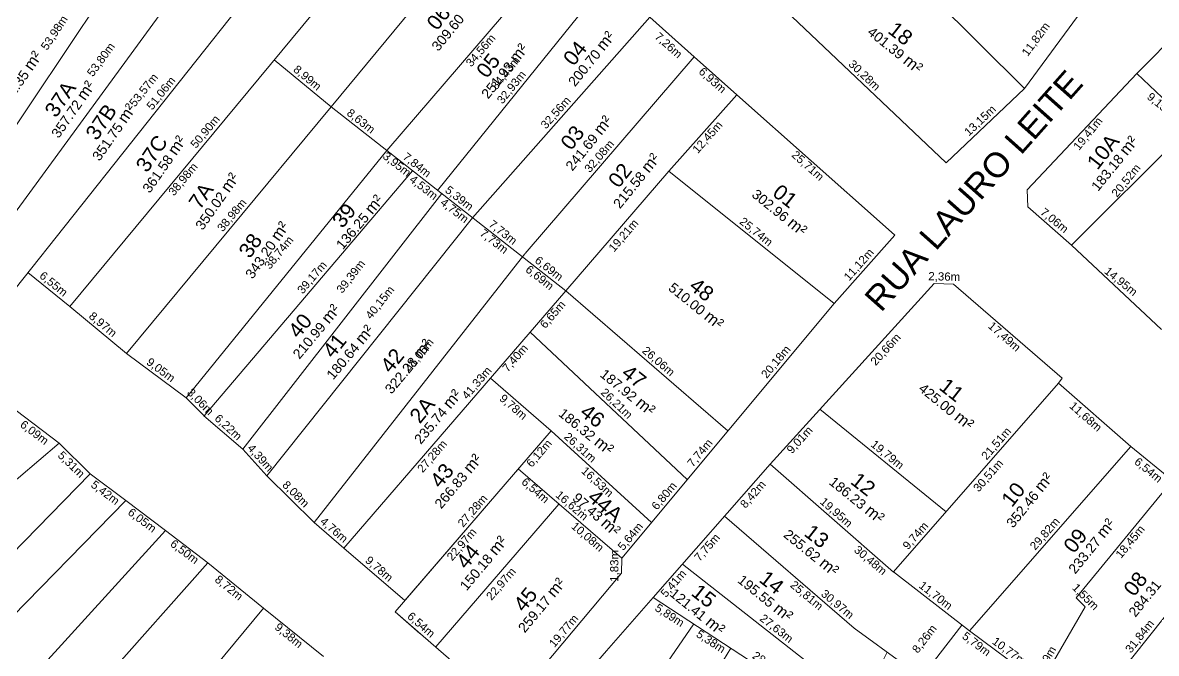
# Model space of a CAD drawing. Header units: metres. Extents: x 3808 to 8215, y 2374 to 6187.
# Drawn here: x 5876.9 to 6014.8, y 4032.3 to 4109 of the extents above; entities that cross this region are included whole.
import ezdxf

# ---------------------------------------------------------------- set-up
doc = ezdxf.new("R2010")
doc.units = ezdxf.units.M
doc.linetypes.add('CENTER', pattern=[2, 1.25, -0.25, 0.25, -0.25])
for name, color, linetype in [('0 - Cotas', 7, 'Continuous'), ('0 - Linhas Quadras', 7, 'Continuous'), ('0 - Nome Ruas', 7, 'CENTER'), ('0 - Numero de Lotes', 6, 'Continuous'), ('0 - Área Dos Lotes', 1, 'Continuous'), ('Fluxo', 170, 'Continuous')]:
    doc.layers.add(name, color=color, linetype=linetype)
doc.styles.add('Arial', font='arial.ttf')
doc.styles.add('pedro', font='arial.ttf', dxfattribs={"height": 3})
doc.dimstyles.new('Copy(2) of ISO-25', dxfattribs={"dimtxt": 1, "dimasz": 2.5, "dimexe": 1.25, "dimexo": 0.625, "dimgap": 0.2, "dimtad": 1, "dimtoh": 1, "dimlfac": 1, "dimzin": 1, "dimtxsty": 'Arial', "dimblk": 'NONE', "dimcen": 0, "dimse1": 1, "dimse2": 1, "dimsd1": 1, "dimsd2": 1, "dimclrt": 256, "dimaunit": 1, "dimadec": 3, "dimazin": 0, "dimtfac": 1, "dimtmove": 0, "dimatfit": 3, "dimldrblk": 'NONE', "dimfxl": 1, "dimtolj": 1, "dimtzin": 0, "dimarcsym": 0})

# ---------------------------------------------------------------- blocks, each defined once
blk = doc.blocks.new('*D11993')
at = {"layer": 'Defpoints', "color": 0, "transparency": 16777216}
for p in [(5876.46, 4061.56, 0), (5881.3, 4057.87, 0), (5880.29, 4056.54)]:
    blk.add_point(p, dxfattribs=at)
at = {"layer": '0 - Cotas', "transparency": 16777216, "insert": (5878.26, 4059.1), "char_height": 1, "attachment_point": 5, "rotation": 322.7078, "style": 'Arial'}
blk.add_mtext('\\A1;6,09m', dxfattribs=at)
blk = doc.blocks.new('_None')

msp = doc.modelspace()

# ---------------------------------------------------------------- hatches: boundary and pattern name
at = {"layer": 'Fluxo', "lineweight": 5}
h = msp.add_hatch(dxfattribs=at)
h.set_pattern_fill('ANSI32', color=256, scale=0.15)
h.set_pattern_definition([(45, (-581.274, 256.0805), (-1.01027881, 1.01027881), []), (45, (-580.6005, 256.0805), (-1.01027881, 1.01027881), [])])
edge = h.paths.add_edge_path()
edge.add_arc((6409.322, 3934.822), 605.94, 215.558436, 220.888153)
edge.add_arc((6409.322, 3934.822), 601.94, 215.558436, 220.888153)
edge.add_line((5951.237, 3538.183), (5954.261, 3540.801))
edge.add_arc((10925.118, 7550.386), 6385.997, 217.3930198, 218.3872368)
edge.add_arc((10925.118, 7550.386), 6389.997, 217.3930198, 218.3872368)
edge.add_arc((8022.058, 5423.597), 2788.956, 216.17081, 218.897105)
edge.add_arc((8022.058, 5423.597), 2792.956, 216.17081, 218.897105)
edge.add_arc((6561.25, 4446.689), 1035.746, 216.369866, 220.234553)
edge.add_arc((6561.25, 4446.689), 1039.746, 216.369866, 220.234553)
edge.add_line((5727.223, 3832.546), (5655.544, 3923.802))
edge.add_line((5724.078, 3830.075), (5652.399, 3921.332))
edge.add_line((5655.674, 3923.617), (5438.849, 4274.969))
edge.add_line((5652.27, 3921.517), (5435.445, 4272.868))

# ---------------------------------------------------------------- linework, layer by layer
at = {"layer": '0 - Linhas Quadras', "linetype": 'Continuous', "lineweight": 5}
for p, q in [((5929.684, 4131.305, 0), (5882.615, 4074.503, 0)), ((5866.994, 4082.994, 0), (5897, 4127.867, 0)), ((5936.607, 4125.568, 0), (5914.41, 4098.781, 0)), ((5871.703, 4080.121, 0), (5903.44, 4123.56, 0)), ((5998.811, 4101.024, 0), (5978.084, 4121.644, 0)), ((5909.266, 4118.627, 0), (5875.964, 4076.664, 0)), ((5943.722, 4119.672, 0), (5921.2, 4093.462, 0)), ((5948.047, 4114.252, 0), (5927.375, 4088.625, 0)), ((5967.294, 4112.84, 0), (5989.253, 4091.986, 0)), ((5998.811, 4101.024, 0), (6005.822, 4110.538, 0)), ((6012.47, 4102.854, 0), (6021.092, 4111.544, 0)), ((5953.19, 4109.684, 0), (5931.618, 4085.301, 0)), ((5958.617, 4104.864, 0), (5953.19, 4109.684, 0)), ((5958.617, 4104.864, 0), (5938.028, 4080.941, 0)), ((5963.795, 4100.264, 0), (5958.617, 4104.864, 0)), ((5914.41, 4098.781, 0), (5907.487, 4104.517, 0)), ((5999.124, 4088.687, 0), (6012.47, 4102.854, 0)), ((6012.47, 4102.854, 0), (6019.133, 4096.542, 0)), ((5989.253, 4091.986, 0), (5998.811, 4101.024, 0)), ((5955.525, 4090.953, 0), (5963.795, 4100.264, 0)), ((5963.795, 4100.264, 0), (5981.873, 4084.206, 0)), ((5889.521, 4068.781, 0), (5914.41, 4098.781, 0)), ((5914.41, 4098.781, 0), (5942.973, 4076.407, 0)), ((6004.544, 4081.962, 0), (6019.133, 4096.542, 0)), ((5921.2, 4093.462, 0), (5896.787, 4063.383, 0)), ((5924.309, 4091.026, 0), (5898.947, 4061.213, 0)), ((5942.973, 4076.407, 0), (5955.525, 4090.953, 0)), ((5955.525, 4090.953, 0), (5975.63, 4074.88, 0)), ((5927.877, 4088.232, 0), (5903.661, 4057.162, 0)), ((5999.222, 4086.611, 0), (5999.124, 4088.687, 0)), ((5999.222, 4086.611, 0), (6004.544, 4081.962, 0)), ((5931.618, 4085.301, 0), (5906.604, 4053.898, 0)), ((5983.014, 4083.193, 0), (5981.873, 4084.206, 0)), ((5975.63, 4074.88, 0), (5983.014, 4083.193, 0)), ((6015.483, 4071.723, 0), (6004.544, 4081.962, 0)), ((5912.368, 4048.229, 0), (5938.006, 4080.913, 0)), ((5877.522, 4078.628, 0), (5882.615, 4074.503, 0)), ((5967.84, 4055.334, 0), (5987.813, 4077.284, 0)), ((5987.813, 4077.284, 0), (5990.176, 4077.229, 0)), ((5990.176, 4077.229, 0), (6003.396, 4065.778, 0)), ((5942.973, 4076.407, 0), (5915.974, 4045.117, 0)), ((5942.973, 4076.407, 0), (5962.707, 4059.384, 0)), ((5882.615, 4074.503, 0), (5889.521, 4068.781, 0)), ((5975.63, 4074.88, 0), (5949.783, 4043.887, 0)), ((5957.75, 4053.44, 0), (5938.629, 4071.373, 0)), ((5896.787, 4063.383, 0), (5889.521, 4068.781, 0)), ((5941.2, 4059.38, 0), (5933.795, 4065.77, 0)), ((6002.962, 4065.168, 0), (5982.865, 4042.211, 0)), ((6003.396, 4065.778, 0), (6002.962, 4065.168, 0)), ((6011.75, 4057.475, 0), (6002.962, 4065.168, 0)), ((5881.301, 4057.874, 0), (5873.343, 4063.935, 0)), ((5898.947, 4061.213, 0), (5896.787, 4063.383, 0)), ((5973.906, 4062.001, 0), (5989.282, 4049.541, 0)), ((5903.661, 4057.162, 0), (5898.927, 4061.189, 0)), ((5923.379, 4038.727, 0), (5941.2, 4059.38, 0)), ((5941.2, 4059.38, 0), (5953.394, 4048.217, 0)), ((5881.301, 4057.874, 0), (5856.157, 4036.485, 0)), ((5885.105, 4054.163, 0), (5881.301, 4057.874, 0)), ((5906.604, 4053.898, 0), (5903.661, 4057.162, 0)), ((6011.75, 4057.475, 0), (5992.108, 4035.037, 0)), ((6016.8, 4053.323, 0), (6011.75, 4057.475, 0)), ((5937.873, 4055.523, 0), (5922.194, 4037.353, 0)), ((5967.84, 4055.334, 0), (5953.625, 4039.097, 0)), ((5967.84, 4055.334, 0), (5982.85, 4042.194, 0)), ((5885.105, 4054.163, 0), (5847.36, 4015.478, 0)), ((5889.428, 4050.889, 0), (5885.105, 4054.163, 0)), ((5912.368, 4048.229, 0), (5906.604, 4053.898, 0)), ((5949.783, 4043.887, 0), (5937.2, 4054.744, 0)), ((6016.8, 4053.323, 0), (6005.086, 4039.075, 0)), ((5889.428, 4050.889, 0), (5851.619, 4012.285, 0)), ((5894.251, 4047.238, 0), (5889.428, 4050.889, 0)), ((5927.143, 4033.082, 0), (5942.15, 4050.473, 0)), ((5915.974, 4045.117, 0), (5912.368, 4048.229, 0)), ((5962.294, 4049, 0), (5978.055, 4035.377, 0)), ((5894.251, 4047.238, 0), (5856.711, 4006.088, 0)), ((5899.431, 4043.316, 0), (5894.251, 4047.238, 0)), ((6023.419, 4046.275, 0), (6003.599, 4021.356, 0)), ((5915.974, 4045.117, 0), (5923.379, 4038.727, 0)), ((5899.431, 4043.316, 0), (5860.635, 3999.699, 0)), ((5906.202, 4037.817, 0), (5899.431, 4043.316, 0)), ((5949.778, 4042.061, 0), (5949.783, 4043.887, 0)), ((5957.187, 4043.166, 0), (5974.973, 4029.234, 0)), ((5957.187, 4043.166, 0), (5978.938, 4026.129, 0)), ((5937.062, 4026.927, 0), (5949.778, 4042.061, 0)), ((5982.865, 4042.211, 0), (5992.108, 4035.037, 0)), ((5953.625, 4039.097, 0), (5947.946, 4032.61, 0)), ((5953.625, 4039.097, 0), (5973.313, 4026.242, 0)), ((6005.086, 4039.075, 0), (6006.178, 4037.98, 0)), ((5906.202, 4037.817, 0), (5884.495, 4011.771, 0)), ((5913.482, 4031.903, 0), (5906.202, 4037.817, 0)), ((5922.194, 4037.353, 0), (5934.266, 4026.935, 0)), ((5922.194, 4037.353, 0), (5925.222, 4034.74, 0)), ((5922.194, 4037.353, 0), (5925.222, 4034.74, 0)), ((6006.178, 4037.98, 0), (5998.514, 4024.745, 0)), ((5945.224, 4016.623, 0), (5958.555, 4035.878, 0)), ((5986.132, 4029.223, 0), (5991.195, 4035.745, 0)), ((5978.055, 4035.377, 0), (5984.207, 4030.904, 0)), ((5992.108, 4035.037, 0), (6000.772, 4028.644, 0)), ((5951.15, 4013.371, 0), (5963.058, 4032.938, 0)), ((5947.946, 4032.61, 0), (5938.648, 4021.988, 0)), ((5977.465, 4023.184, 0), (5982.093, 4032.441, 0))]:
    msp.add_line(p, q, dxfattribs=at)

# ---------------------------------------------------------------- texts
at = {"layer": '0 - Cotas', "lineweight": 5, "style": 'Arial'}
for s, rotation, p in [('53,98m', 56.3856, (5879.844, 4105.592, 0)), ('11,82m', 53.61085, (5999.194, 4104.858, 0)), ('34,56m', 49.32748, (5931.473, 4103.572, 0)), ('7,26m', 318.38653, (5953.712, 4107.205, 0)), ('53,80m', 53.84767, (5885.423, 4102.371, 0)), ('34,43m', 51.10601, (5934.545, 4100.785, 0)), ('8,99m', 320.35283, (5909.721, 4103.185, 0)), ('6,93m', 318.38653, (5959.061, 4102.953, 0)), ('30,28m', 316.47845, (5977.306, 4103.883, 0)), ('53,57m', 51.56422, (5890.53, 4098.707, 0)), ('51,06m', 51.56422, (5892.646, 4098.328, 0)), ('32,93m', 51.10719, (5935.28, 4099.062, 0)), ('32,56m', 48.50012, (5940.572, 4096.024, 0)), ('9,15m', 320.93117, (6013.62, 4099.85, 0)), ('8,63m', 321.92912, (5916.222, 4097.869, 0)), ('13,15m', 43.40133, (5992.042, 4095.173, 0)), ('50,90m', 50.35283, (5897.974, 4093.664, 0)), ('12,45m', 48.38653, (5959.038, 4093.037, 0)), ('19,41m', 50.93117, (6005.435, 4093.42, 0)), ('32,08m', 49.3248, (5945.902, 4090.701, 0)), ('3,95m', 321.92912, (5920.599, 4092.615, 0)), ('7,84m', 321.92912, (5923.037, 4092.531, 0)), ('25,71m', 318.38653, (5970.375, 4092.812, 0)), ('38,98m', 50.35283, (5895.287, 4087.877, 0)), ('20,52m', 50.93117, (6010.075, 4087.714, 0)), ('4,53m', 321.92912, (5923.859, 4089.785, 0)), ('5,39m', 321.92912, (5928.191, 4088.493, 0)), ('38,98m', 50.31961, (5901.222, 4083.511, 0)), ('4,75m', 321.92912, (5927.613, 4086.977, 0)), ('7,06m', 320.93117, (6000.637, 4085.813, 0)), ('7,73m', 321.92912, (5933.503, 4084.333, 0)), ('19,21m', 49.2092, (5948.847, 4081.061, 0)), ('25,74m', 321.36094, (5964.027, 4084.668, 0)), ('38,74m', 50.93681, (5906.964, 4078.944, 0)), ('7,73m', 321.92912, (5932.422, 4083.235, 0)), ('11,12m', 48.38653, (5977.455, 4077.537, 0)), ('39,17m', 49.61173, (5910.959, 4075.951, 0)), ('39,39m', 52.06798, (5915.761, 4076.017, 0)), ('6,69m', 321.92912, (5939.111, 4079.94, 0)), ('6,55m', 320.99253, (5878.826, 4078.087, 0)), ('6,69m', 321.92912, (5937.977, 4078.824, 0)), ('2,36m', 358.65859, (5987.088, 4077.701, 0)), ('14,95m', 320.93117, (6008.432, 4078.641, 0)), ('40,15m', 51.46066, (5919.277, 4072.869, 0)), ('6,65m', 49.2092, (5940.482, 4071.742, 0)), ('8,97m', 320.35283, (5884.841, 4073.178, 0)), ('17,49m', 319.10135, (5994.285, 4071.996, 0)), ('41,06m', 51.88936, (5924.082, 4066.472, 0)), ('20,66m', 47.69925, (5980.691, 4067.238, 0)), ('7,40m', 49.2092, (5935.917, 4066.44, 0)), ('26,06m', 319.21621, (5952.181, 4068.992, 0)), ('20,18m', 50.17297, (5967.43, 4065.672, 0)), ('9,05m', 323.39557, (5891.847, 4067.551, 0)), ('41,33m', 49.2092, (5930.987, 4063.128, 0)), ('3,06m', 314.86552, (5896.792, 4063.945, 0)), ('9,78m', 319.2092, (5934.814, 4063.175, 0)), ('26,21m', 316.83605, (5947.136, 4063.942, 0)), ('11,68m', 318.80084, (6004.185, 4062.273, 0)), ('6,22m', 317.47075, (5900.147, 4060.77, 0)), ('9,01m', 47.69925, (5970.496, 4056.506, 0)), ('21,51m', 49.0008, (5994.204, 4055.758, 0)), ('27,28m', 49.2092, (5925.562, 4054.202, 0)), ('6,12m', 49.2092, (5938.831, 4054.848, 0)), ('26,31m', 318.15216, (5942.671, 4058.541, 0)), ('7,74m', 50.17297, (5958.438, 4054.887, 0)), ('19,79m', 320.98094, (5980.012, 4057.568, 0)), ('5,31m', 315.70411, (5881.071, 4056.291, 0)), ('4,39m', 312.04473, (5904.154, 4057.212, 0)), ('30,51m', 48.80084, (5993.223, 4051.862, 0)), ('6,54m', 320.57482, (6012.079, 4055.458, 0)), ('6,54m', 319.2092, (5937.493, 4053.024, 0)), ('16,53m', 317.52673, (5944.777, 4054.38, 0)), ('5,42m', 322.86993, (5885.089, 4052.631, 0)), ('8,08m', 315.47321, (5908.394, 4052.698, 0)), ('6,80m', 50.17297, (5954.076, 4049.659, 0)), ('8,42m', 48.80084, (5964.844, 4049.874, 0)), ('27,28m', 49.2092, (5930.481, 4047.569, 0)), ('16,62m', 319.2092, (5941.644, 4051.438, 0)), ('19,95m', 318.80084, (5973.832, 4050.62, 0)), ('6,05m', 322.86993, (5889.581, 4049.273, 0)), ('4,76m', 319.2092, (5912.989, 4048.22, 0)), ('10,08m', 319.2092, (5943.553, 4047.638, 0)), ('9,74m', 48.80084, (5984.63, 4044.834, 0)), ('29,82m', 48.80084, (6000.11, 4044.785, 0)), ('22,97m', 49.2092, (5929.15, 4043.483, 0)), ('5,64m', 50.17297, (5949.968, 4044.733, 0)), ('18,45m', 50.57482, (6010.56, 4043.779, 0)), ('6,50m', 322.86993, (5894.743, 4045.445, 0)), ('7,75m', 48.80084, (5959.264, 4043.412, 0)), ('30,48m', 320.01177, (5977.966, 4044.739, 0)), ('9,78m', 319.2092, (5918.48, 4043.483, 0)), ('1,83m', 89.83691, (5949.375, 4041.002, 0)), ('8,72m', 320.91529, (5900.17, 4041.125, 0)), ('22,97m', 49.2092, (5933.942, 4038.677, 0)), ('5,41m', 48.80084, (5955.166, 4039.026, 0)), ('25,81m', 320.09232, (5970.201, 4040.473, 0)), ('30,97m', 320.31936, (5973.946, 4039.394, 0)), ('11,70m', 322.18059, (5985.867, 4040.387, 0)), ('1,55m', 314.93008, (6004.522, 4040.206, 0)), ('6,54m', 319.2092, (5923.592, 4036.674, 0)), ('5,89m', 326.85755, (5953.731, 4037.587, 0)), ('9,38m', 320.91529, (5907.459, 4035.323, 0)), ('19,77m', 49.96244, (5941.595, 4032.944, 0)), ('27,63m', 321.92948, (5966.494, 4036.384, 0)), ('31,84m', 51.50109, (6011.756, 4032.253, 0)), ('5,38m', 326.85755, (5958.751, 4034.404, 0)), ('8,26m', 52.18059, (5985.818, 4032.235, 0)), ('5,79m', 323.29843, (5991.114, 4034.211, 0)), ('10,77m', 323.57724, (5994.777, 4033.564, 0)), ('15,29m', 59.92579, (6000.383, 4028.769, 0)), ('28,66m', 326.27799, (5965.587, 4031.792, 0))]:
    msp.add_text(s, height=1, rotation=rotation, dxfattribs=at).set_placement(p)
at = {"layer": '0 - Nome Ruas', "linetype": 'Continuous', "lineweight": 5, "style": 'pedro'}
msp.add_text('RUA LAURO LEITE', height=3, rotation=48.35149, dxfattribs=at).set_placement((5981.346, 4073.688, 0))
at = {"layer": '0 - Numero de Lotes', "lineweight": 5, "style": 'Arial'}
for s, rotation, p in [('06', 51.92725, (5927.324, 4107.963, -540.279)), ('18', 321.92725, (5982.047, 4107.879, -540.279)), ('04', 51.92725, (5943.938, 4103.646, -540.279)), ('05', 51.92725, (5933.368, 4102.151, -540.279)), ('37A', 56.00923, (5880.935, 4097.362, -540.279)), ('37B', 56.00923, (5885.91, 4094.584, -540.279)), ('03', 51.92725, (5943.62, 4093.384, -540.279)), ('37C', 56.00923, (5892.021, 4090.681, -540.279)), ('10A', 51.92725, (6007.68, 4091.006, -540.279)), ('02', 51.92725, (5949.411, 4088.796, -540.279)), ('7A', 56.00923, (5898.466, 4086.173, -540.279)), ('01', 321.92725, (5968.005, 4088.09, -540.279)), ('39', 50.97126, (5915.795, 4083.911, -540.279)), ('38', 56.00923, (5904.542, 4080.241, -540.279)), ('48', 321.92725, (5957.856, 4076.725, -540.279)), ('40', 50.97126, (5910.444, 4070.504, -540.279)), ('41', 50.97126, (5914.632, 4068.087, -540.279)), ('42', 50.97126, (5921.663, 4066.265, -540.279)), ('47', 321.92725, (5949.62, 4066.141, -540.279)), ('11', 321.92725, (5988.273, 4064.512, -540.279)), ('2A', 50.97126, (5925.219, 4060.14, -540.279)), ('46', 321.92725, (5944.566, 4061.373, -540.279)), ('43', 50.97126, (5927.702, 4052.285, -540.279)), ('12', 321.92725, (5977.506, 4053.037, -540.279)), ('10', 51.92725, (5997.272, 4049.964, -540.279)), ('44A', 319.18473, (5945.492, 4051.06, -540.279)), ('13', 321.92725, (5971.855, 4046.717, -540.279)), ('09', 51.92725, (6004.821, 4044.354, -540.279)), ('44', 50.97126, (5930.867, 4042.419, -540.279)), ('14', 321.92725, (5966.37, 4041.1, -540.279)), ('08', 51.92725, (6012.142, 4039.102, -540.279)), ('45', 50.97126, (5937.868, 4037.208, -540.279)), ('15', 321.92725, (5958.108, 4039.468, -540.279))]:
    msp.add_text(s, height=1.8197, rotation=rotation, dxfattribs=at).set_placement(p)
at = {"layer": '0 - Área Dos Lotes', "lineweight": 5, "style": 'Arial'}
for s, height, rotation, p in [('309.60 ', 1.2, 50.93117, (5927.469, 4105.465, 0)), ('m²', 1.4, 50.93117, (5947.621, 4105.508, 0)), ('401.39 ', 1.2, 320.93117, (5979.587, 4107.702, 0)), ('m²', 1.4, 50.93117, (5937.051, 4104.012, 0)), ('m²', 1.4, 55.01315, (5878.01, 4103.081, 0)), ('200.70 ', 1.2, 50.93117, (5944.096, 4101.165, 0)), ('m²', 1.4, 320.93117, (5983.93, 4104.177, 0)), ('251.93 ', 1.2, 50.93117, (5933.526, 4099.67, 0)), ('432.35 ', 1.2, 55.01315, (5874.803, 4098.499, 0)), ('m²', 1.4, 55.01315, (5884.464, 4099.464, 0)), ('357.72 ', 1.2, 55.01315, (5881.257, 4094.881, 0)), ('m²', 1.4, 55.01315, (5889.44, 4096.685, 0)), ('m²', 1.4, 50.93117, (5947.304, 4095.246, 0)), ('351.75 ', 1.2, 55.01315, (5886.233, 4092.103, 0)), ('m²', 1.4, 55.01315, (5895.551, 4092.783, 0)), ('241.69 ', 1.2, 50.93117, (5943.779, 4090.903, 0)), ('m²', 1.4, 50.93117, (6011.28, 4092.763, 0)), ('361.58 ', 1.2, 55.01315, (5892.344, 4088.2, 0)), ('m²', 1.4, 50.93117, (5953.095, 4090.657, 0)), ('183.18 ', 1.2, 50.93117, (6007.755, 4088.421, 0)), ('215.58 ', 1.2, 50.93117, (5949.57, 4086.315, 0)), ('m²', 1.4, 55.01315, (5901.995, 4088.274, 0)), ('350.02 ', 1.2, 55.01315, (5898.788, 4083.692, 0)), ('m²', 1.4, 49.97518, (5919.424, 4085.608, 0)), ('302.96 ', 1.2, 320.93117, (5965.507, 4087.945, 0)), ('136.25 ', 1.2, 49.97518, (5915.827, 4081.325, 0)), ('m²', 1.4, 55.01315, (5908.071, 4082.343, 0)), ('m²', 1.4, 320.93117, (5969.85, 4084.419, 0)), ('343.20 ', 1.2, 55.01315, (5904.864, 4077.76, 0)), ('510.00 ', 1.2, 320.93117, (5955.359, 4076.579, 0)), ('m²', 1.4, 49.97518, (5914.158, 4072.304, 0)), ('m²', 1.4, 320.93117, (5959.702, 4073.054, 0)), ('210.99 ', 1.2, 49.97518, (5910.561, 4068.021, 0)), ('m²', 1.4, 49.97518, (5918.261, 4069.784, 0)), ('m²', 1.4, 49.97518, (5925.364, 4068.048, 0)), ('180.64 ', 1.2, 49.97518, (5914.664, 4065.501, 0)), ('322.28 ', 1.2, 49.97518, (5921.767, 4063.765, 0)), ('187.92 ', 1.2, 320.93117, (5947.035, 4066.067, 0)), ('425.00 ', 1.2, 320.93117, (5985.814, 4064.336, 0)), ('m²', 1.4, 49.97518, (5928.933, 4061.939, 0)), ('m²', 1.4, 320.93117, (5951.378, 4062.542, 0)), ('235.74 ', 1.2, 49.97518, (5925.336, 4057.656, 0)), ('186.32 ', 1.2, 320.93117, (5941.981, 4061.299, 0)), ('m²', 1.4, 320.93117, (5990.156, 4060.811, 0)), ('m²', 1.4, 320.93117, (5946.323, 4057.774, 0)), ('m²', 1.4, 49.97518, (5931.417, 4054.085, 0)), ('266.83 ', 1.2, 49.97518, (5927.82, 4049.802, 0)), ('186.23 ', 1.2, 320.93117, (5974.921, 4052.962, 0)), ('m²', 1.4, 50.93117, (6000.942, 4051.809, 0)), ('97.43 ', 1.2, 318.18865, (5943.683, 4051.06, 0)), ('352.46 ', 1.2, 50.93117, (5997.417, 4047.466, 0)), ('m²', 1.4, 320.93117, (5979.263, 4049.437, 0)), ('m²', 1.4, 318.18865, (5947.157, 4047.953, 0)), ('m²', 1.4, 50.93117, (6008.505, 4046.215, 0)), ('255.62 ', 1.2, 320.93117, (5969.374, 4046.558, 0)), ('m²', 1.4, 49.97518, (5934.496, 4044.116, 0)), ('233.27 ', 1.2, 50.93117, (6004.98, 4041.873, 0)), ('150.18 ', 1.2, 49.97518, (5930.899, 4039.833, 0)), ('m²', 1.4, 320.93117, (5973.717, 4043.033, 0)), ('m²', 1.4, 49.97518, (5941.582, 4039.008, 0)), ('195.55 ', 1.2, 320.93117, (5963.785, 4041.026, 0)), ('121.41 ', 1.2, 320.93117, (5955.523, 4039.394, 0)), ('284.31 ', 1.2, 50.93117, (6012.301, 4036.62, 0)), ('259.17 ', 1.2, 49.97518, (5937.985, 4034.725, 0)), ('m²', 1.4, 320.93117, (5968.128, 4037.501, 0)), ('m²', 1.4, 320.93117, (5959.865, 4035.869, 0))]:
    msp.add_text(s, height=height, rotation=rotation, dxfattribs=at).set_placement(p)

# ---------------------------------------------------------------- dimensions: what is measured, and where the dimension line sits
at = {"layer": '0 - Cotas'}
dim = msp.add_linear_dim(base=(5880.288, 4056.544), p1=(5876.459, 4061.562, 0), p2=(5881.301, 4057.874, 0), angle=322.70783, dimstyle='Copy(2) of ISO-25', override={"dimpost": 'm'}, dxfattribs=at)
dim.commit()
dim.dimension.update_dxf_attribs({"geometry": '*D11993', "text_midpoint": (5877.771, 4058.461), "dimtype": 161})

doc.saveas('drawing.dxf')
